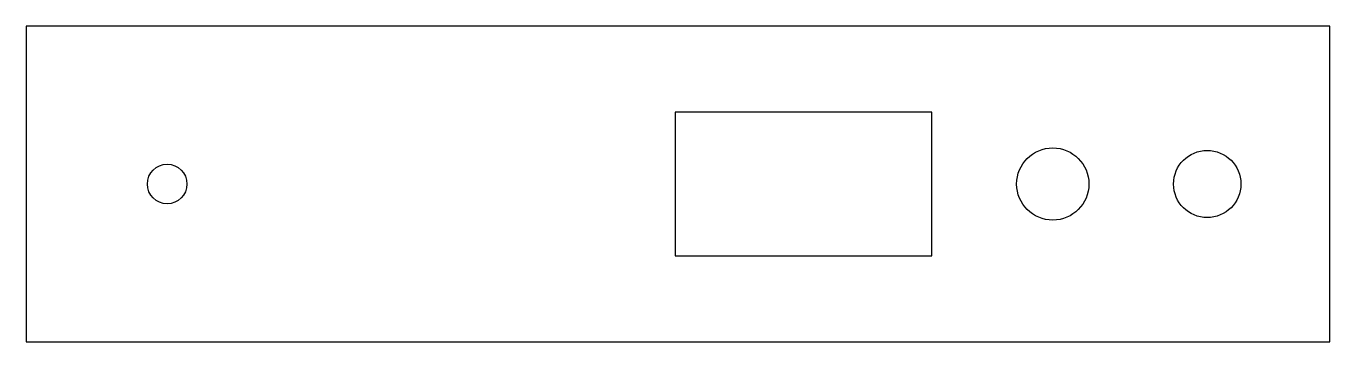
# Model space of a CAD drawing. Header units: millimetres. Extents: x -116 to 116, y -56 to 0.
import ezdxf

# ---------------------------------------------------------------- set-up
doc = ezdxf.new("R2010")
doc.units = ezdxf.units.MM

msp = doc.modelspace()

# ---------------------------------------------------------------- linework, layer by layer
at = {"color": 7, "linetype": 'Continuous'}
for p, q in [((-115.5, 0), (-115.5, -56)), ((115.5, 0), (-115.5, 0)), ((115.5, -56), (115.5, 0)), ((-0.5, -15.25), (-0.5, -40.75)), ((45, -15.25), (-0.5, -15.25)), ((45, -40.75), (45, -15.25)), ((-0.5, -40.75), (45, -40.75)), ((-115.5, -56), (115.5, -56))]:
    msp.add_line(p, q, dxfattribs=at)
for centre, radius in [((66.4, -28), 6.4), ((93.76, -28), 5.96), ((-90.5, -28), 3.5)]:
    msp.add_circle(centre, radius, dxfattribs=at)

doc.saveas('drawing.dxf')
